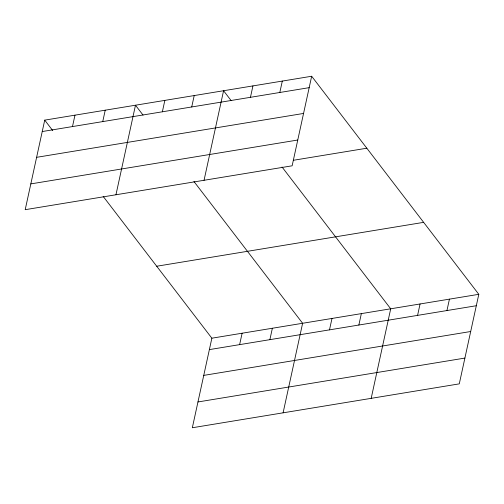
<?xml version="1.0" encoding="UTF-8"?>
<svg xmlns="http://www.w3.org/2000/svg" width="504" height="504" viewBox="0 0 504 504"><rect width="100%" height="100%" fill="white"/><g stroke="black" fill="none" stroke-linecap="round" stroke-linejoin="round"><path stroke-width="0.76" d="M44.724 120.135L25.2 209.683L292.137 165.803L311.667 76.249L44.724 120.135L52.737 130.593M72.488 126.567L74.976 115.158M102.747 121.596L105.229 110.187M115.958 194.764L135.482 105.216L143.029 115.057M162.364 111.793L164.846 100.384M191.722 106.968L194.21 95.558M204.051 180.281L223.574 90.733L231.116 100.573M250.45 97.316L252.939 85.907M103.194 196.421L211.863 338.197L192.333 427.751L459.276 383.865L478.8 294.317L311.667 76.249M279.815 92.484L282.303 81.081M239.627 344.635L242.115 333.226M269.879 339.658L272.368 328.255M283.097 412.826L302.62 323.278L193.952 181.503M329.496 329.862L331.985 318.452M358.861 325.036L361.349 313.627M371.183 398.349L390.707 308.801L282.045 167.019M417.583 315.378L420.071 303.969M446.947 310.552L449.436 299.143M42.235 131.544L309.179 87.658M36.616 157.33L303.553 113.444M30.82 183.897L297.763 140.018M293.41 160.278L366.817 148.214M156.706 266.238L423.644 222.352M211.863 338.197L478.8 294.317M209.374 349.606L476.311 305.726M203.748 375.392L470.692 331.512M197.959 401.959L464.896 358.079"/></g></svg>
